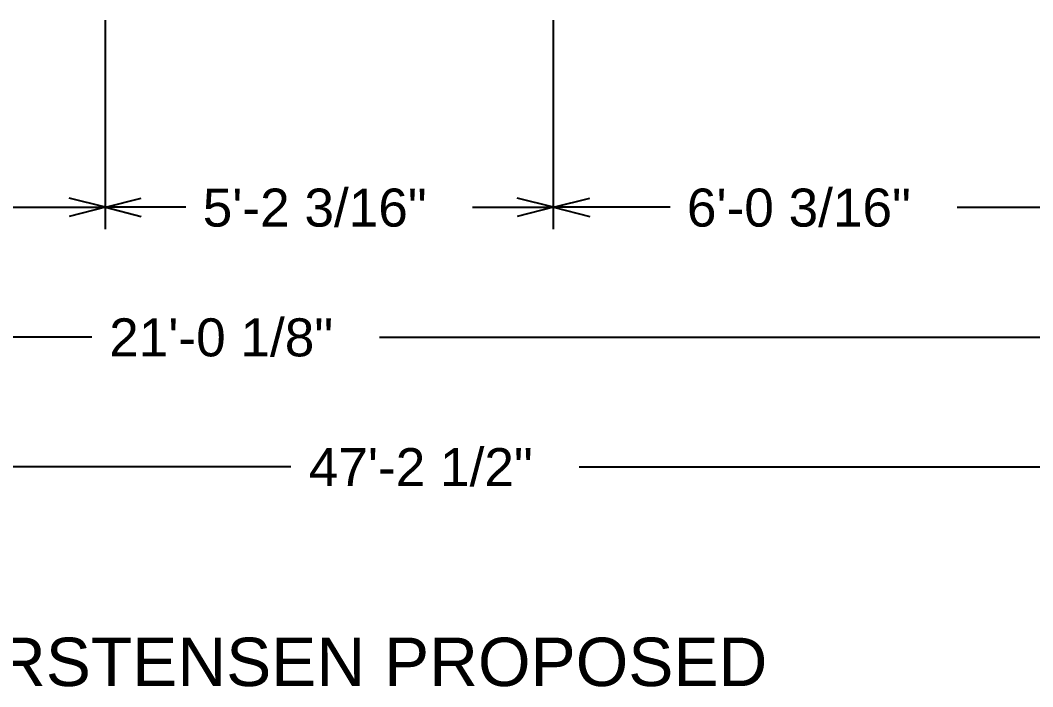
# Model space of a CAD drawing. Extents: x 0 to 810, y -8 to 614.
# Drawn here: x 311.3 to 495.8, y -7.9 to 113.5 of the extents above; entities that cross this region are included whole.
import ezdxf

# ---------------------------------------------------------------- set-up
doc = ezdxf.new("R2010")
doc.units = 0
doc.header["$MEASUREMENT"] = 0
doc.layers.add('Line', color=1, linetype='CONTINUOUS')
doc.layers.add('Text', color=6, linetype='CONTINUOUS')
doc.styles.get("Standard").update_dxf_attribs({"font": ' txt'})

msp = doc.modelspace()

# ---------------------------------------------------------------- linework, layer by layer
at = {"layer": 'Line', "color": 178, "true_color": 0x000000}
for p, q in [((326.88, 75.44), (326.88, 113.48)), ((408.48, 75.44), (408.48, 113.48)), ((294.36, 79.4), (326.88, 79.4)), ((326.88, 79.4), (320.28, 81.08)), ((326.88, 79.4), (320.28, 77.72)), ((326.88, 79.4), (333.36, 81.08)), ((326.88, 79.4), (333.36, 77.72)), ((341.52, 79.4), (326.88, 79.4)), ((393.72, 79.4), (408.48, 79.4)), ((408.48, 79.4), (401.88, 81.08)), ((408.48, 79.4), (401.88, 77.72)), ((408.48, 79.4), (415.08, 81.08)), ((408.48, 79.4), (415.08, 77.72)), ((429.72, 79.4), (408.48, 79.4)), ((482.04, 79.4), (503.16, 79.4)), ((324.36, 55.76), (185.16, 55.76)), ((376.8, 55.76), (516, 55.76)), ((360.6, 32.12), (15.12, 32.12)), ((413.16, 32.12), (758.64, 32.12))]:
    msp.add_line(p, q, dxfattribs=at)

# ---------------------------------------------------------------- texts
at = {"layer": 'Text', "color": 178, "true_color": 0x000000, "attachment_point": 1}
for s, insert, char_height in [('{\\fArial|b0|i0|c204|p34;5\'-2 3/16"}', (344.58, 82.8115), 6.93), ('{\\fArial|b0|i0|c204|p34;6\'-0 3/16"}', (432.78, 82.8115), 6.93), ('{\\fArial|b0|i0|c204|p34;21\'-0 1/8"}', (327.54, 59.1715), 6.93), ('{\\fArial|b0|i0|c204|p34;47\'-2 1/2"}', (363.9, 35.5315), 6.93), ('{\\fArial|b0|i0|c204|p34;CARSTENSEN PROPOSED}', (289.98, 1.0007), 8.82)]:
    msp.add_mtext(s, dxfattribs=dict(at, insert=insert, char_height=char_height))

doc.saveas('drawing.dxf')
